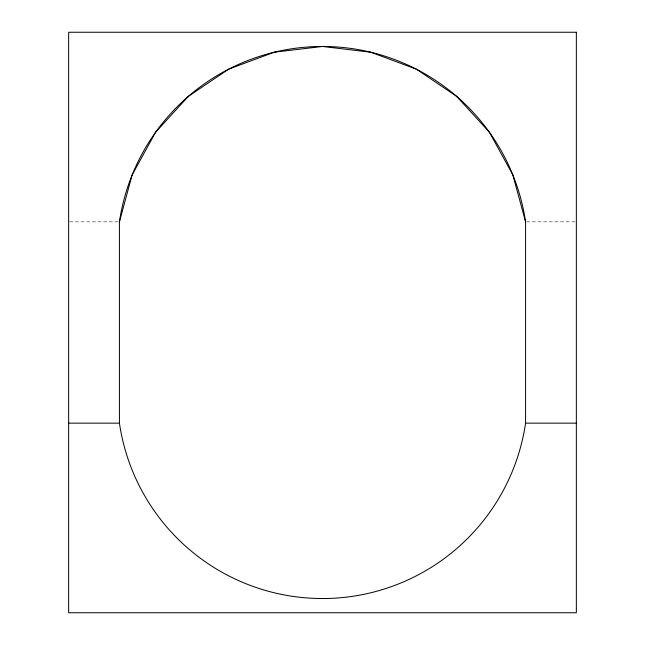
<?xml version="1.0" encoding="UTF-8"?>
<svg xmlns="http://www.w3.org/2000/svg" width="645" height="645" viewBox="0 0 645 645"><rect width="100%" height="100%" fill="white"/><g stroke="black" fill="none" stroke-linecap="round" stroke-linejoin="round"><path stroke-width="0.48" stroke-dasharray="3.23 2.42" d="M69.652 221.848L119.422 221.848M526.57 221.848L575.348 221.848"/><path stroke-width="0.97" d="M68.652 423.152L119.422 423.152L119.422 221.848L132.144 174.924L155.55 132.298L188.332 96.379L228.636 69.176L274.214 52.221L322.5 46.464L370.786 52.221L416.364 69.176L456.668 96.379L489.45 132.298L512.856 174.924L525.578 221.848L525.578 423.152L576.348 423.152M525.57 423.152A205.255 205.255 0 0 1 119.43 423.152M119.43 221.848A205.255 205.255 0 0 1 525.57 221.848M576.348 32.25L68.652 32.25L68.652 612.75L576.348 612.75L576.348 32.25"/></g></svg>
